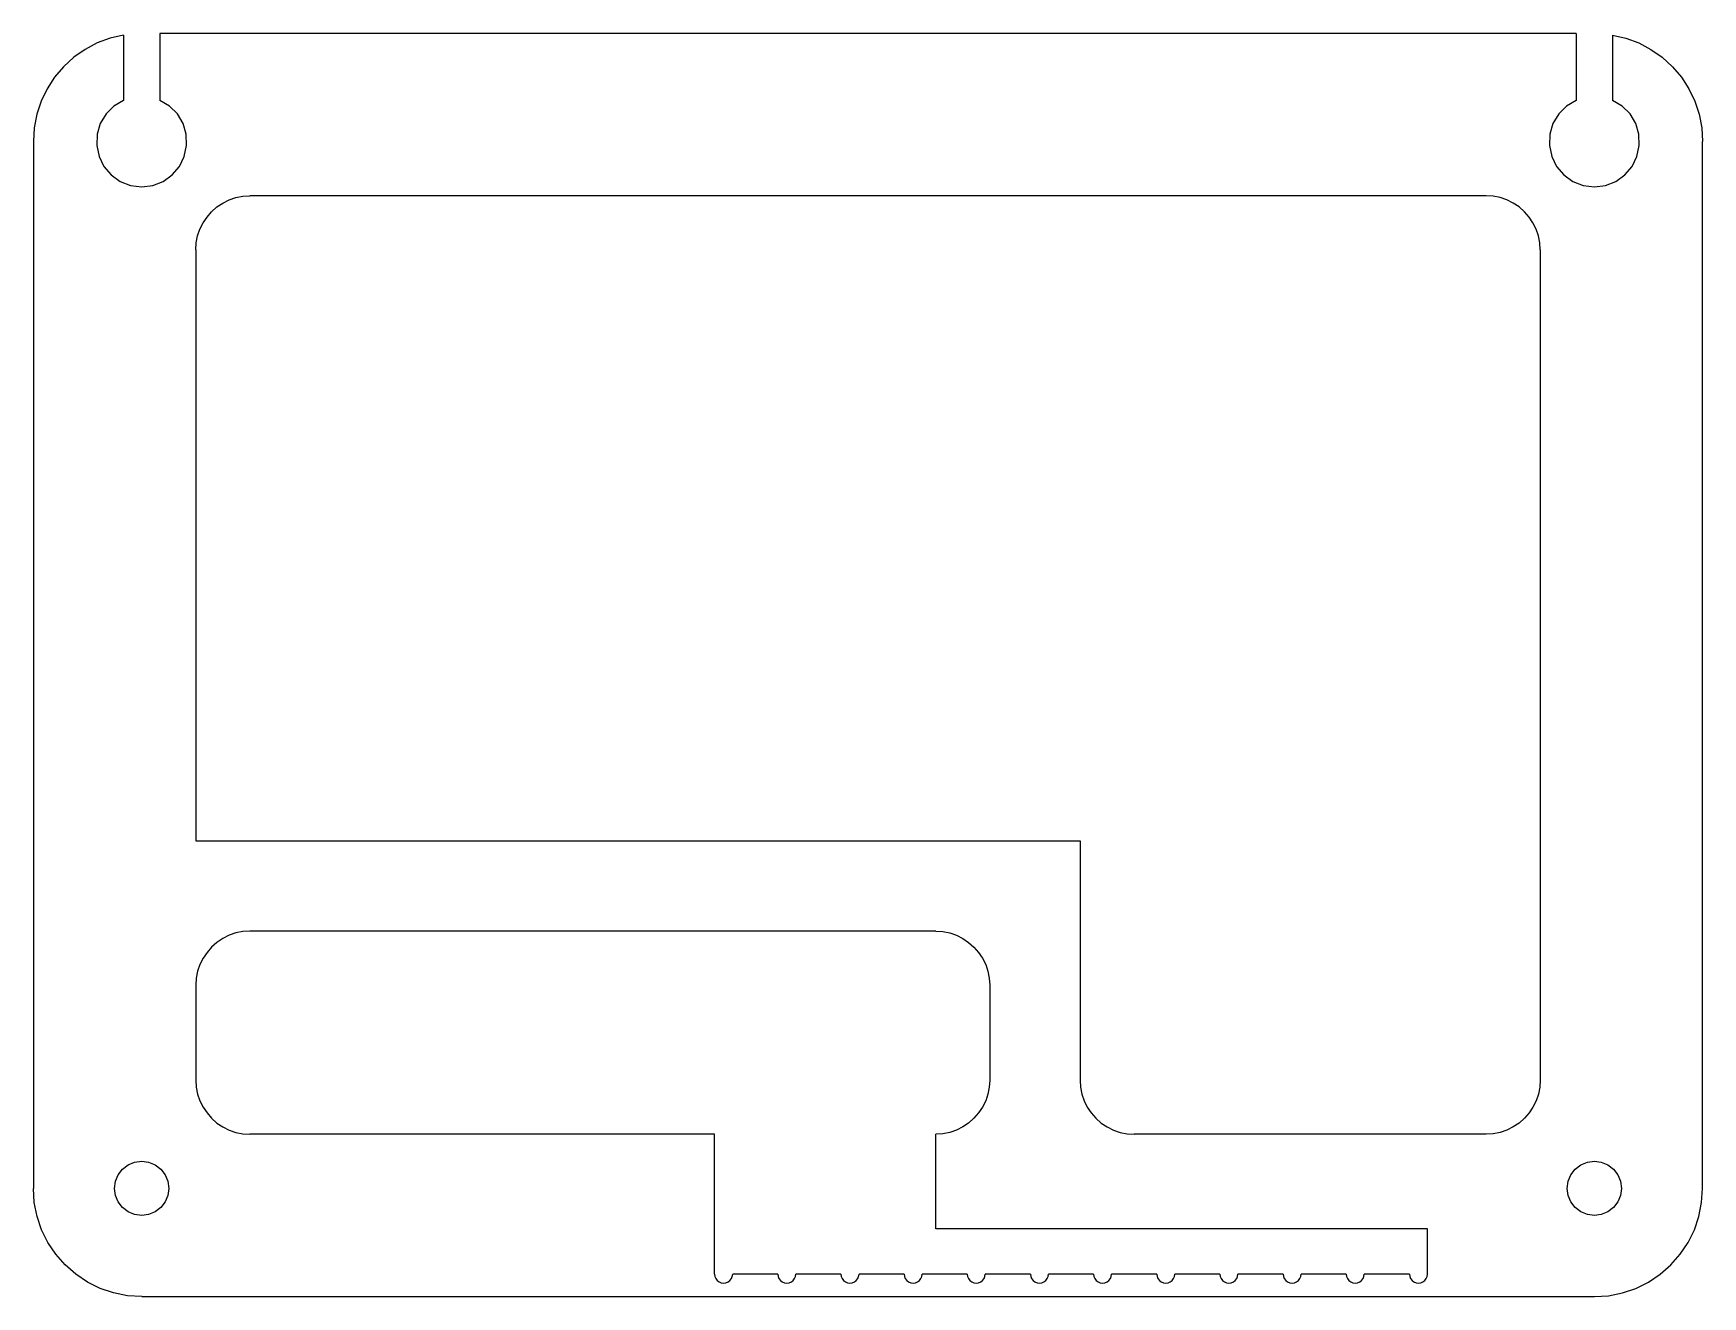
# Model space of a CAD drawing. Extents: x 1711 to 1896, y 0 to 140.
import ezdxf

# ---------------------------------------------------------------- set-up
doc = ezdxf.new("R2010")
doc.units = 0
doc.header["$LTSCALE"] = 1000
doc.linetypes.add('SKEMA_SOLID', pattern=[0])
doc.layers.add('Layer0_S_', color=20, linetype='SKEMA_SOLID')

msp = doc.modelspace()

# ---------------------------------------------------------------- linework, layer by layer
at = {"layer": 'Layer0_S_'}
for p, q in [((1717.91, 138.94), (1716.56, 138.23)), ((1719.34, 139.48), (1717.91, 138.94)), ((1720.84, 139.81), (1719.34, 139.48)), ((1720.84, 139.81), (1720.82, 132.58)), ((1724.84, 140), (1724.85, 132.58)), ((1881.84, 140), (1724.84, 140)), ((1881.84, 140), (1881.82, 132.58)), ((1885.84, 139.81), (1885.85, 132.58)), ((1885.84, 139.81), (1887.33, 139.48)), ((1887.33, 139.48), (1888.76, 138.94)), ((1888.76, 138.94), (1890.11, 138.23)), ((1715.31, 137.35), (1714.18, 136.31)), ((1716.56, 138.23), (1715.31, 137.35)), ((1890.11, 138.23), (1891.36, 137.35)), ((1891.36, 137.35), (1892.49, 136.31)), ((1713.19, 135.14), (1712.36, 133.86)), ((1714.18, 136.31), (1713.19, 135.14)), ((1892.49, 136.31), (1893.48, 135.14)), ((1893.48, 135.14), (1894.31, 133.86)), ((1712.36, 133.86), (1711.7, 132.48)), ((1894.31, 133.86), (1894.97, 132.48)), ((1711.7, 132.48), (1711.22, 131.03)), ((1719.76, 131.94), (1718.89, 131.07)), ((1720.82, 132.58), (1719.76, 131.94)), ((1725.91, 131.94), (1724.85, 132.58)), ((1726.79, 131.07), (1725.91, 131.94)), ((1880.76, 131.94), (1879.89, 131.07)), ((1881.82, 132.58), (1880.76, 131.94)), ((1886.91, 131.94), (1885.85, 132.58)), ((1887.79, 131.07), (1886.91, 131.94)), ((1894.97, 132.48), (1895.45, 131.03)), ((1710.93, 129.53), (1710.84, 128)), ((1711.22, 131.03), (1710.93, 129.53)), ((1718.25, 130), (1717.9, 128.82)), ((1718.89, 131.07), (1718.25, 130)), ((1727.42, 130), (1726.79, 131.07)), ((1727.77, 128.82), (1727.42, 130)), ((1879.25, 130), (1878.9, 128.82)), ((1879.89, 131.07), (1879.25, 130)), ((1888.42, 130), (1887.79, 131.07)), ((1888.77, 128.82), (1888.42, 130)), ((1895.45, 131.03), (1895.74, 129.53)), ((1895.74, 129.53), (1895.84, 128)), ((1710.84, 128), (1710.84, 12)), ((1717.9, 128.82), (1717.85, 127.58)), ((1727.82, 127.58), (1727.77, 128.82)), ((1878.9, 128.82), (1878.85, 127.58)), ((1888.82, 127.58), (1888.77, 128.82)), ((1895.84, 12), (1895.84, 128)), ((1717.85, 127.58), (1718.11, 126.37)), ((1718.11, 126.37), (1718.65, 125.26)), ((1727.02, 125.26), (1727.56, 126.37)), ((1727.56, 126.37), (1727.82, 127.58)), ((1878.85, 127.58), (1879.11, 126.37)), ((1879.11, 126.37), (1879.65, 125.26)), ((1888.02, 125.26), (1888.56, 126.37)), ((1888.56, 126.37), (1888.82, 127.58)), ((1718.65, 125.26), (1719.45, 124.32)), ((1719.45, 124.32), (1720.46, 123.6)), ((1725.21, 123.6), (1726.22, 124.32)), ((1726.22, 124.32), (1727.02, 125.26)), ((1879.65, 125.26), (1880.45, 124.32)), ((1880.45, 124.32), (1881.46, 123.6)), ((1886.21, 123.6), (1887.22, 124.32)), ((1887.22, 124.32), (1888.02, 125.26)), ((1720.46, 123.6), (1721.61, 123.15)), ((1721.61, 123.15), (1722.84, 123)), ((1722.84, 123), (1724.06, 123.15)), ((1724.06, 123.15), (1725.21, 123.6)), ((1881.46, 123.6), (1882.61, 123.15)), ((1882.61, 123.15), (1883.84, 123)), ((1883.84, 123), (1885.06, 123.15)), ((1885.06, 123.15), (1886.21, 123.6)), ((1730.59, 120.24), (1731.18, 120.76)), ((1731.18, 120.76), (1731.84, 121.2)), ((1731.84, 121.2), (1732.54, 121.54)), ((1732.54, 121.54), (1733.28, 121.8)), ((1733.28, 121.8), (1734.05, 121.95)), ((1734.05, 121.95), (1734.84, 122)), ((1871.84, 122), (1734.84, 122)), ((1872.62, 121.95), (1871.84, 122)), ((1873.39, 121.8), (1872.62, 121.95)), ((1874.13, 121.54), (1873.39, 121.8)), ((1874.84, 121.2), (1874.13, 121.54)), ((1875.49, 120.76), (1874.84, 121.2)), ((1876.08, 120.24), (1875.49, 120.76)), ((1729.29, 118.3), (1729.64, 119)), ((1729.64, 119), (1730.08, 119.65)), ((1730.08, 119.65), (1730.59, 120.24)), ((1876.6, 119.65), (1876.08, 120.24)), ((1877.03, 119), (1876.6, 119.65)), ((1877.38, 118.3), (1877.03, 119)), ((1728.84, 116), (1728.89, 116.78)), ((1728.89, 116.78), (1729.04, 117.55)), ((1729.04, 117.55), (1729.29, 118.3)), ((1877.63, 117.55), (1877.38, 118.3)), ((1877.78, 116.78), (1877.63, 117.55)), ((1877.84, 116), (1877.78, 116.78)), ((1728.84, 116), (1728.84, 50.5)), ((1877.84, 116), (1877.84, 24)), ((1728.84, 50.5), (1826.84, 50.5)), ((1826.84, 50.5), (1826.84, 24)), ((1731.18, 39.26), (1730.59, 38.74)), ((1731.84, 39.7), (1731.18, 39.26)), ((1732.54, 40.04), (1731.84, 39.7)), ((1733.28, 40.3), (1732.54, 40.04)), ((1734.05, 40.45), (1733.28, 40.3)), ((1734.84, 40.5), (1734.05, 40.45)), ((1810.84, 40.5), (1734.84, 40.5)), ((1810.84, 40.5), (1811.62, 40.45)), ((1811.62, 40.45), (1812.39, 40.3)), ((1812.39, 40.3), (1813.13, 40.04)), ((1813.13, 40.04), (1813.84, 39.7)), ((1813.84, 39.7), (1814.49, 39.26)), ((1814.49, 39.26), (1815.08, 38.74)), ((1729.64, 37.5), (1729.29, 36.8)), ((1730.08, 38.15), (1729.64, 37.5)), ((1730.59, 38.74), (1730.08, 38.15)), ((1815.08, 38.74), (1815.6, 38.15)), ((1815.6, 38.15), (1816.03, 37.5)), ((1816.03, 37.5), (1816.38, 36.8)), ((1728.89, 35.28), (1728.84, 34.5)), ((1729.04, 36.05), (1728.89, 35.28)), ((1729.29, 36.8), (1729.04, 36.05)), ((1816.38, 36.8), (1816.63, 36.05)), ((1816.63, 36.05), (1816.78, 35.28)), ((1816.78, 35.28), (1816.84, 34.5)), ((1728.84, 34.5), (1728.84, 24)), ((1816.84, 34.5), (1816.84, 24)), ((1728.84, 24), (1728.89, 23.22)), ((1728.89, 23.22), (1729.04, 22.45)), ((1729.04, 22.45), (1729.29, 21.7)), ((1816.63, 22.45), (1816.38, 21.7)), ((1816.78, 23.22), (1816.63, 22.45)), ((1816.84, 24), (1816.78, 23.22)), ((1826.84, 24), (1826.89, 23.22)), ((1826.89, 23.22), (1827.04, 22.45)), ((1827.04, 22.45), (1827.29, 21.7)), ((1877.63, 22.45), (1877.38, 21.7)), ((1877.78, 23.22), (1877.63, 22.45)), ((1877.84, 24), (1877.78, 23.22)), ((1729.29, 21.7), (1729.64, 21)), ((1729.64, 21), (1730.08, 20.35)), ((1816.03, 21), (1815.6, 20.35)), ((1816.38, 21.7), (1816.03, 21)), ((1827.29, 21.7), (1827.64, 21)), ((1827.64, 21), (1828.08, 20.35)), ((1877.03, 21), (1876.6, 20.35)), ((1877.38, 21.7), (1877.03, 21)), ((1730.08, 20.35), (1730.59, 19.76)), ((1730.59, 19.76), (1731.18, 19.24)), ((1731.18, 19.24), (1731.84, 18.8)), ((1731.84, 18.8), (1732.54, 18.46)), ((1813.84, 18.8), (1813.13, 18.46)), ((1814.49, 19.24), (1813.84, 18.8)), ((1815.08, 19.76), (1814.49, 19.24)), ((1815.6, 20.35), (1815.08, 19.76)), ((1828.08, 20.35), (1828.59, 19.76)), ((1828.59, 19.76), (1829.18, 19.24)), ((1829.18, 19.24), (1829.84, 18.8)), ((1829.84, 18.8), (1830.54, 18.46)), ((1874.84, 18.8), (1874.13, 18.46)), ((1875.49, 19.24), (1874.84, 18.8)), ((1876.08, 19.76), (1875.49, 19.24)), ((1876.6, 20.35), (1876.08, 19.76)), ((1732.54, 18.46), (1733.28, 18.2)), ((1733.28, 18.2), (1734.05, 18.05)), ((1734.05, 18.05), (1734.84, 18)), ((1786.34, 18), (1734.84, 18)), ((1786.34, 2.5), (1786.34, 18)), ((1811.62, 18.05), (1810.84, 18)), ((1810.84, 7.5), (1810.84, 18)), ((1812.39, 18.2), (1811.62, 18.05)), ((1813.13, 18.46), (1812.39, 18.2)), ((1830.54, 18.46), (1831.28, 18.2)), ((1831.28, 18.2), (1832.05, 18.05)), ((1832.05, 18.05), (1832.84, 18)), ((1871.84, 18), (1832.84, 18)), ((1872.62, 18.05), (1871.84, 18)), ((1873.39, 18.2), (1872.62, 18.05)), ((1874.13, 18.46), (1873.39, 18.2)), ((1721.34, 14.6), (1722.06, 14.9)), ((1722.06, 14.9), (1722.84, 15)), ((1722.84, 15), (1723.61, 14.9)), ((1723.61, 14.9), (1724.34, 14.6)), ((1882.34, 14.6), (1883.06, 14.9)), ((1883.06, 14.9), (1883.84, 15)), ((1883.84, 15), (1884.61, 14.9)), ((1884.61, 14.9), (1885.34, 14.6)), ((1719.94, 12.78), (1720.24, 13.5)), ((1720.24, 13.5), (1720.71, 14.12)), ((1720.71, 14.12), (1721.34, 14.6)), ((1724.34, 14.6), (1724.96, 14.12)), ((1724.96, 14.12), (1725.43, 13.5)), ((1725.43, 13.5), (1725.73, 12.78)), ((1880.94, 12.78), (1881.24, 13.5)), ((1881.24, 13.5), (1881.71, 14.12)), ((1881.71, 14.12), (1882.34, 14.6)), ((1885.34, 14.6), (1885.96, 14.12)), ((1885.96, 14.12), (1886.43, 13.5)), ((1886.43, 13.5), (1886.73, 12.78)), ((1710.94, 10.43), (1710.84, 12)), ((1719.84, 12), (1719.94, 12.78)), ((1719.94, 11.22), (1719.84, 12)), ((1720.24, 10.5), (1719.94, 11.22)), ((1725.73, 11.22), (1725.43, 10.5)), ((1725.73, 12.78), (1725.84, 12)), ((1725.84, 12), (1725.73, 11.22)), ((1880.84, 12), (1880.94, 12.78)), ((1880.94, 11.22), (1880.84, 12)), ((1881.24, 10.5), (1880.94, 11.22)), ((1886.73, 11.22), (1886.43, 10.5)), ((1886.73, 12.78), (1886.84, 12)), ((1886.84, 12), (1886.73, 11.22)), ((1895.73, 10.43), (1895.84, 12)), ((1711.24, 8.89), (1710.94, 10.43)), ((1720.71, 9.88), (1720.24, 10.5)), ((1721.34, 9.4), (1720.71, 9.88)), ((1722.06, 9.1), (1721.34, 9.4)), ((1724.34, 9.4), (1723.61, 9.1)), ((1724.96, 9.88), (1724.34, 9.4)), ((1725.43, 10.5), (1724.96, 9.88)), ((1881.71, 9.88), (1881.24, 10.5)), ((1882.34, 9.4), (1881.71, 9.88)), ((1883.06, 9.1), (1882.34, 9.4)), ((1885.34, 9.4), (1884.61, 9.1)), ((1885.96, 9.88), (1885.34, 9.4)), ((1886.43, 10.5), (1885.96, 9.88)), ((1895.43, 8.89), (1895.73, 10.43)), ((1711.75, 7.41), (1711.24, 8.89)), ((1712.44, 6), (1711.75, 7.41)), ((1722.84, 9), (1722.06, 9.1)), ((1723.61, 9.1), (1722.84, 9)), ((1865.34, 7.5), (1810.84, 7.5)), ((1865.34, 2.5), (1865.34, 7.5)), ((1883.84, 9), (1883.06, 9.1)), ((1884.61, 9.1), (1883.84, 9)), ((1894.23, 6), (1894.92, 7.41)), ((1894.92, 7.41), (1895.43, 8.89)), ((1713.32, 4.69), (1712.44, 6)), ((1893.36, 4.69), (1894.23, 6)), ((1714.35, 3.51), (1713.32, 4.69)), ((1892.32, 3.51), (1893.36, 4.69)), ((1715.53, 2.48), (1714.35, 3.51)), ((1716.84, 1.61), (1715.53, 2.48)), ((1786.34, 2.5), (1786.37, 2.24)), ((1786.37, 2.24), (1786.47, 2)), ((1786.47, 2), (1786.63, 1.79)), ((1788.04, 1.79), (1788.2, 2)), ((1788.2, 2), (1788.3, 2.24)), ((1788.3, 2.24), (1788.34, 2.5)), ((1793.34, 2.5), (1788.34, 2.5)), ((1793.34, 2.5), (1793.37, 2.24)), ((1793.37, 2.24), (1793.47, 2)), ((1793.47, 2), (1793.63, 1.79)), ((1795.04, 1.79), (1795.2, 2)), ((1795.2, 2), (1795.3, 2.24)), ((1795.3, 2.24), (1795.34, 2.5)), ((1800.34, 2.5), (1795.34, 2.5)), ((1800.34, 2.5), (1800.37, 2.24)), ((1800.37, 2.24), (1800.47, 2)), ((1800.47, 2), (1800.63, 1.79)), ((1802.04, 1.79), (1802.2, 2)), ((1802.2, 2), (1802.3, 2.24)), ((1802.3, 2.24), (1802.34, 2.5)), ((1807.34, 2.5), (1802.34, 2.5)), ((1807.34, 2.5), (1807.37, 2.24)), ((1807.37, 2.24), (1807.47, 2)), ((1807.47, 2), (1807.63, 1.79)), ((1809.04, 1.79), (1809.2, 2)), ((1809.2, 2), (1809.3, 2.24)), ((1809.3, 2.24), (1809.34, 2.5)), ((1814.34, 2.5), (1809.34, 2.5)), ((1814.34, 2.5), (1814.37, 2.24)), ((1814.37, 2.24), (1814.47, 2)), ((1814.47, 2), (1814.63, 1.79)), ((1816.04, 1.79), (1816.2, 2)), ((1816.2, 2), (1816.3, 2.24)), ((1816.3, 2.24), (1816.34, 2.5)), ((1821.34, 2.5), (1816.34, 2.5)), ((1821.34, 2.5), (1821.37, 2.24)), ((1821.37, 2.24), (1821.47, 2)), ((1821.47, 2), (1821.63, 1.79)), ((1823.04, 1.79), (1823.2, 2)), ((1823.2, 2), (1823.3, 2.24)), ((1823.3, 2.24), (1823.34, 2.5)), ((1828.34, 2.5), (1823.34, 2.5)), ((1828.34, 2.5), (1828.37, 2.24)), ((1828.37, 2.24), (1828.47, 2)), ((1828.47, 2), (1828.63, 1.79)), ((1830.04, 1.79), (1830.2, 2)), ((1830.2, 2), (1830.3, 2.24)), ((1830.3, 2.24), (1830.34, 2.5)), ((1835.34, 2.5), (1830.34, 2.5)), ((1835.34, 2.5), (1835.37, 2.24)), ((1835.37, 2.24), (1835.47, 2)), ((1835.47, 2), (1835.63, 1.79)), ((1837.04, 1.79), (1837.2, 2)), ((1837.2, 2), (1837.3, 2.24)), ((1837.3, 2.24), (1837.34, 2.5)), ((1842.34, 2.5), (1837.34, 2.5)), ((1842.34, 2.5), (1842.37, 2.24)), ((1842.37, 2.24), (1842.47, 2)), ((1842.47, 2), (1842.63, 1.79)), ((1844.04, 1.79), (1844.2, 2)), ((1844.2, 2), (1844.3, 2.24)), ((1844.3, 2.24), (1844.34, 2.5)), ((1849.34, 2.5), (1844.34, 2.5)), ((1849.34, 2.5), (1849.37, 2.24)), ((1849.37, 2.24), (1849.47, 2)), ((1849.47, 2), (1849.63, 1.79)), ((1851.04, 1.79), (1851.2, 2)), ((1851.2, 2), (1851.3, 2.24)), ((1851.3, 2.24), (1851.34, 2.5)), ((1856.34, 2.5), (1851.34, 2.5)), ((1856.34, 2.5), (1856.37, 2.24)), ((1856.37, 2.24), (1856.47, 2)), ((1856.47, 2), (1856.63, 1.79)), ((1858.04, 1.79), (1858.2, 2)), ((1858.2, 2), (1858.3, 2.24)), ((1858.3, 2.24), (1858.34, 2.5)), ((1863.34, 2.5), (1858.34, 2.5)), ((1863.34, 2.5), (1863.37, 2.24)), ((1863.37, 2.24), (1863.47, 2)), ((1863.47, 2), (1863.63, 1.79)), ((1865.04, 1.79), (1865.2, 2)), ((1865.2, 2), (1865.3, 2.24)), ((1865.3, 2.24), (1865.34, 2.5)), ((1889.84, 1.61), (1891.14, 2.48)), ((1891.14, 2.48), (1892.32, 3.51)), ((1718.24, 0.91), (1716.84, 1.61)), ((1719.73, 0.41), (1718.24, 0.91)), ((1721.27, 0.1), (1719.73, 0.41)), ((1722.84, 0), (1721.27, 0.1)), ((1722.84, 0), (1883.84, 0)), ((1786.63, 1.79), (1786.84, 1.63)), ((1786.84, 1.63), (1787.08, 1.53)), ((1787.08, 1.53), (1787.34, 1.5)), ((1787.34, 1.5), (1787.59, 1.53)), ((1787.59, 1.53), (1787.84, 1.63)), ((1787.84, 1.63), (1788.04, 1.79)), ((1793.63, 1.79), (1793.84, 1.63)), ((1793.84, 1.63), (1794.08, 1.53)), ((1794.08, 1.53), (1794.34, 1.5)), ((1794.34, 1.5), (1794.59, 1.53)), ((1794.59, 1.53), (1794.84, 1.63)), ((1794.84, 1.63), (1795.04, 1.79)), ((1800.63, 1.79), (1800.84, 1.63)), ((1800.84, 1.63), (1801.08, 1.53)), ((1801.08, 1.53), (1801.34, 1.5)), ((1801.34, 1.5), (1801.59, 1.53)), ((1801.59, 1.53), (1801.84, 1.63)), ((1801.84, 1.63), (1802.04, 1.79)), ((1807.63, 1.79), (1807.84, 1.63)), ((1807.84, 1.63), (1808.08, 1.53)), ((1808.08, 1.53), (1808.34, 1.5)), ((1808.34, 1.5), (1808.59, 1.53)), ((1808.59, 1.53), (1808.84, 1.63)), ((1808.84, 1.63), (1809.04, 1.79)), ((1814.63, 1.79), (1814.84, 1.63)), ((1814.84, 1.63), (1815.08, 1.53)), ((1815.08, 1.53), (1815.34, 1.5)), ((1815.34, 1.5), (1815.59, 1.53)), ((1815.59, 1.53), (1815.84, 1.63)), ((1815.84, 1.63), (1816.04, 1.79)), ((1821.63, 1.79), (1821.84, 1.63)), ((1821.84, 1.63), (1822.08, 1.53)), ((1822.08, 1.53), (1822.34, 1.5)), ((1822.34, 1.5), (1822.59, 1.53)), ((1822.59, 1.53), (1822.84, 1.63)), ((1822.84, 1.63), (1823.04, 1.79)), ((1828.63, 1.79), (1828.84, 1.63)), ((1828.84, 1.63), (1829.08, 1.53)), ((1829.08, 1.53), (1829.34, 1.5)), ((1829.34, 1.5), (1829.59, 1.53)), ((1829.59, 1.53), (1829.84, 1.63)), ((1829.84, 1.63), (1830.04, 1.79)), ((1835.63, 1.79), (1835.84, 1.63)), ((1835.84, 1.63), (1836.08, 1.53)), ((1836.08, 1.53), (1836.34, 1.5)), ((1836.34, 1.5), (1836.59, 1.53)), ((1836.59, 1.53), (1836.84, 1.63)), ((1836.84, 1.63), (1837.04, 1.79)), ((1842.63, 1.79), (1842.84, 1.63)), ((1842.84, 1.63), (1843.08, 1.53)), ((1843.08, 1.53), (1843.34, 1.5)), ((1843.34, 1.5), (1843.59, 1.53)), ((1843.59, 1.53), (1843.84, 1.63)), ((1843.84, 1.63), (1844.04, 1.79)), ((1849.63, 1.79), (1849.84, 1.63)), ((1849.84, 1.63), (1850.08, 1.53)), ((1850.08, 1.53), (1850.34, 1.5)), ((1850.34, 1.5), (1850.59, 1.53)), ((1850.59, 1.53), (1850.84, 1.63)), ((1850.84, 1.63), (1851.04, 1.79)), ((1856.63, 1.79), (1856.84, 1.63)), ((1856.84, 1.63), (1857.08, 1.53)), ((1857.08, 1.53), (1857.34, 1.5)), ((1857.34, 1.5), (1857.59, 1.53)), ((1857.59, 1.53), (1857.84, 1.63)), ((1857.84, 1.63), (1858.04, 1.79)), ((1863.63, 1.79), (1863.84, 1.63)), ((1863.84, 1.63), (1864.08, 1.53)), ((1864.08, 1.53), (1864.34, 1.5)), ((1864.34, 1.5), (1864.59, 1.53)), ((1864.59, 1.53), (1864.84, 1.63)), ((1864.84, 1.63), (1865.04, 1.79)), ((1883.84, 0), (1885.4, 0.1)), ((1885.4, 0.1), (1886.94, 0.41)), ((1886.94, 0.41), (1888.43, 0.91)), ((1888.43, 0.91), (1889.84, 1.61))]:
    msp.add_line(p, q, dxfattribs=at)

doc.saveas('drawing.dxf')
